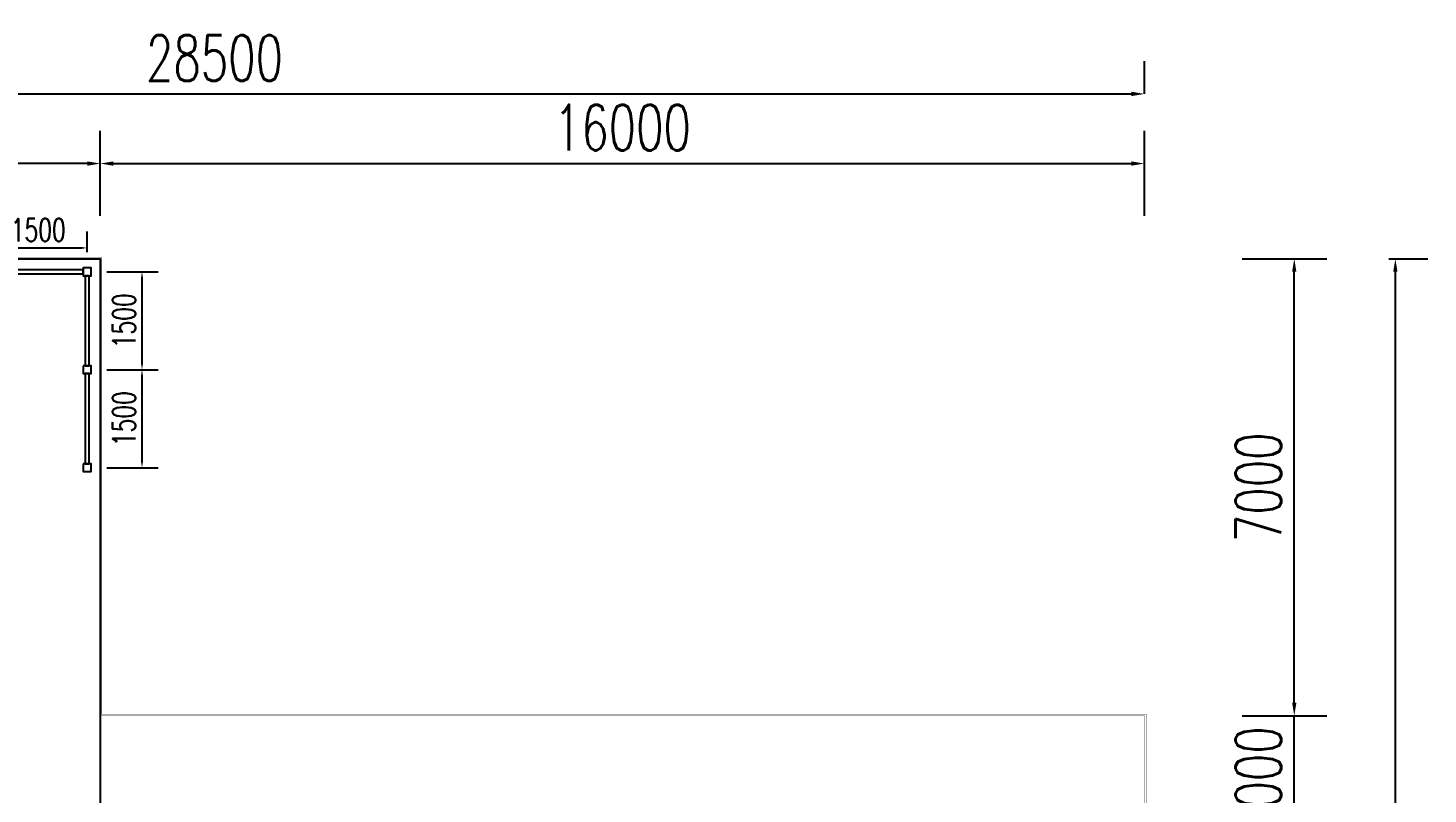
# Model space of a CAD drawing. Header units: millimetres. Extents: x -1003406 to 3312184, y 81337 to 716393.
# Drawn here: x 1401102 to 1422554, y 289336 to 301066 of the extents above; entities that cross this region are included whole.
import ezdxf

# ---------------------------------------------------------------- set-up
doc = ezdxf.new("R2010")
doc.units = ezdxf.units.MM
doc.header["$LTSCALE"] = 10
doc.layers.get('0').update_dxf_attribs({"linetype": 'CONTINUOUS'})
doc.layers.get('Defpoints').update_dxf_attribs({"linetype": 'CONTINUOUS'})
for name, color, linetype in [('W-bridge approach引桥', 4, 'CONTINUOUS'), ('W-FLOAT_BOWL浮筒', 253, 'CONTINUOUS'), ('W-PLASTIC_RAILINGS塑木栏杆', 6, 'CONTINUOUS'), ('W-STEEL_FRAME钢架', 3, 'CONTINUOUS')]:
    doc.layers.add(name, color=color, linetype=linetype)
doc.styles.add('STANDARD_T3', font='simplex.shx', dxfattribs={"width": 0.7, "bigfont": 'gbcbig.shx'})
doc.dimstyles.new('W&&100', dxfattribs={"dimtxt": 350, "dimasz": 100, "dimexe": 250, "dimexo": 300, "dimgap": 100, "dimtad": 1, "dimdec": 0, "dimzin": 0, "dimdsep": 46, "dimtxsty": 'STANDARD_T3', "dimcen": 0.09, "dimclrd": 1, "dimclre": 1, "dimclrt": 7, "dimazin": 2, "dimtfac": 1, "dimtdec": 0, "dimtix": 1, "dimtmove": 2, "dimatfit": 3, "dimfxl": 100, "dimtolj": 1, "dimtzin": 0, "dimarcsym": 0})
doc.dimstyles.new('W&&200', dxfattribs={"dimtxt": 700, "dimasz": 200, "dimexe": 500, "dimexo": 600, "dimgap": 200, "dimtad": 1, "dimdec": 0, "dimzin": 0, "dimdsep": 46, "dimtxsty": 'STANDARD_T3', "dimcen": 0.09, "dimclrd": 1, "dimclre": 1, "dimclrt": 7, "dimazin": 2, "dimtfac": 1, "dimtdec": 0, "dimtix": 1, "dimtmove": 2, "dimatfit": 3, "dimfxl": 100, "dimtolj": 1, "dimtzin": 0, "dimarcsym": 0})

# ---------------------------------------------------------------- blocks, each defined once
blk = doc.blocks.new('*D372')
at = {"layer": 'Defpoints', "color": 0, "transparency": 16777216}
for p in [(1389710, 298990), (1389710, 297533), (1402210, 297533)]:
    blk.add_point(p, dxfattribs=at)
at = {"layer": 'W-bridge approach引桥', "color": 1, "lineweight": -2, "transparency": 16777216}
for p, q in [((1389710, 298890), (1389710, 299490)), ((1402210, 298890), (1402210, 299490)), ((1402010, 298990), (1389910, 298990))]:
    blk.add_line(p, q, dxfattribs=at)
at = {"layer": 'W-bridge approach引桥', "color": 1, "transparency": 16777216}
for points in [[(1389910, 299023), (1389910, 298957), (1389710, 298990)], [(1402010, 299023), (1402010, 298957), (1402210, 298990)]]:
    blk.add_solid(points, dxfattribs=at)
at = {"layer": 'W-bridge approach引桥', "color": 7, "transparency": 16777216, "insert": (1395960, 299540), "char_height": 700, "attachment_point": 5, "style": 'STANDARD_T3'}
blk.add_mtext('\\A1;12500', dxfattribs=at)
blk = doc.blocks.new('*D365')
at = {"layer": 'Defpoints', "color": 0, "transparency": 16777216}
for p in [(1418210, 290533), (1420505, 290533), (1418210, 288533)]:
    blk.add_point(p, dxfattribs=at)
at = {"layer": 'W-bridge approach引桥', "color": 1, "lineweight": -2, "transparency": 16777216}
for p, q in [((1420505, 290733), (1420505, 290933)), ((1420405, 290533), (1421005, 290533)), ((1420505, 288533), (1420505, 290533)), ((1420405, 288533), (1421005, 288533)), ((1420505, 288333), (1420505, 288133))]:
    blk.add_line(p, q, dxfattribs=at)
at = {"layer": 'W-bridge approach引桥', "color": 1, "transparency": 16777216}
for points in [[(1420472, 290733), (1420538, 290733), (1420505, 290533)], [(1420472, 288333), (1420538, 288333), (1420505, 288533)]]:
    blk.add_solid(points, dxfattribs=at)
at = {"layer": 'W-bridge approach引桥', "color": 7, "transparency": 16777216, "insert": (1419955, 289533), "char_height": 700, "attachment_point": 5, "rotation": 90, "style": 'STANDARD_T3'}
blk.add_mtext('\\A1;2000', dxfattribs=at)
blk = doc.blocks.new('*D366')
at = {"layer": 'Defpoints', "color": 0, "transparency": 16777216}
for p in [(1402210, 297533), (1420505, 297533), (1418210, 290533)]:
    blk.add_point(p, dxfattribs=at)
at = {"layer": 'W-bridge approach引桥', "color": 1, "lineweight": -2, "transparency": 16777216}
for p, q in [((1419705, 297533), (1421005, 297533)), ((1420505, 290733), (1420505, 297333)), ((1419705, 290533), (1421005, 290533))]:
    blk.add_line(p, q, dxfattribs=at)
at = {"layer": 'W-bridge approach引桥', "color": 1, "transparency": 16777216}
for points in [[(1420472, 297333), (1420538, 297333), (1420505, 297533)], [(1420472, 290733), (1420538, 290733), (1420505, 290533)]]:
    blk.add_solid(points, dxfattribs=at)
at = {"layer": 'W-bridge approach引桥', "color": 7, "transparency": 16777216, "insert": (1419955, 294033), "char_height": 700, "attachment_point": 5, "rotation": 90, "style": 'STANDARD_T3'}
blk.add_mtext('\\A1;7000', dxfattribs=at)
blk = doc.blocks.new('*D375')
at = {"layer": 'Defpoints', "color": 0, "transparency": 16777216}
for p in [(1418210, 298990), (1402210, 297533), (1418210, 290533)]:
    blk.add_point(p, dxfattribs=at)
at = {"layer": 'W-bridge approach引桥', "color": 1, "lineweight": -2, "transparency": 16777216}
for p, q in [((1402210, 298190), (1402210, 299490)), ((1418210, 298190), (1418210, 299490)), ((1402410, 298990), (1418010, 298990))]:
    blk.add_line(p, q, dxfattribs=at)
at = {"layer": 'W-bridge approach引桥', "color": 1, "transparency": 16777216}
for points in [[(1402410, 299023), (1402410, 298957), (1402210, 298990)], [(1418010, 299023), (1418010, 298957), (1418210, 298990)]]:
    blk.add_solid(points, dxfattribs=at)
at = {"layer": 'W-bridge approach引桥', "color": 7, "transparency": 16777216, "insert": (1410210, 299540), "char_height": 700, "attachment_point": 5, "style": 'STANDARD_T3'}
blk.add_mtext('\\A1;16000', dxfattribs=at)
blk = doc.blocks.new('*D374')
at = {"layer": 'Defpoints', "color": 0, "transparency": 16777216}
for p in [(1421005, 297533), (1422054, 297533), (1421005, 252533)]:
    blk.add_point(p, dxfattribs=at)
at = {"layer": 'W-bridge approach引桥', "color": 1, "lineweight": -2, "transparency": 16777216}
for p, q in [((1421954, 297533), (1422554, 297533)), ((1422054, 252733), (1422054, 297333)), ((1421954, 252533), (1422554, 252533))]:
    blk.add_line(p, q, dxfattribs=at)
at = {"layer": 'W-bridge approach引桥', "color": 1, "transparency": 16777216}
for points in [[(1422021, 297333), (1422087, 297333), (1422054, 297533)], [(1422021, 252733), (1422087, 252733), (1422054, 252533)]]:
    blk.add_solid(points, dxfattribs=at)
at = {"layer": 'W-bridge approach引桥', "color": 7, "transparency": 16777216, "insert": (1421504, 275033), "char_height": 700, "attachment_point": 5, "rotation": 90, "style": 'STANDARD_T3'}
blk.add_mtext('\\A1;45000', dxfattribs=at)
blk = doc.blocks.new('*D377')
at = {"layer": 'Defpoints', "color": 0, "transparency": 16777216}
for p in [(1418210, 300056), (1389710, 299490), (1418210, 299490)]:
    blk.add_point(p, dxfattribs=at)
at = {"layer": 'W-bridge approach引桥', "color": 1, "lineweight": -2, "transparency": 16777216}
for p, q in [((1389710, 300056), (1389710, 300556)), ((1418210, 300056), (1418210, 300556)), ((1389910, 300056), (1418010, 300056))]:
    blk.add_line(p, q, dxfattribs=at)
at = {"layer": 'W-bridge approach引桥', "color": 1, "transparency": 16777216}
for points in [[(1389910, 300090), (1389910, 300023), (1389710, 300056)], [(1418010, 300090), (1418010, 300023), (1418210, 300056)]]:
    blk.add_solid(points, dxfattribs=at)
at = {"layer": 'W-bridge approach引桥', "color": 7, "transparency": 16777216, "insert": (1403960, 300606), "char_height": 700, "attachment_point": 5, "style": 'STANDARD_T3'}
blk.add_mtext('\\A1;28500', dxfattribs=at)
blk = doc.blocks.new('A$Cd0744727')
at = {"layer": 'W-PLASTIC_RAILINGS塑木栏杆'}
for points in [[(0, 0), (120, 0), (120, 120), (0, 120)], [(120, 30), (1500, 30), (1500, 90), (120, 90)], [(1500, 0), (1620, 0), (1620, 120), (1500, 120)]]:
    blk.add_lwpolyline(points, close=True, dxfattribs=at)
blk = doc.blocks.new('A$C29e3f0c6')
at = {"layer": 'W-PLASTIC_RAILINGS塑木栏杆'}
for points in [[(0, 0), (120, 0), (120, 120), (0, 120)], [(120, 30), (1500, 30), (1500, 90), (120, 90)], [(1500, 0), (1620, 0), (1620, 120), (1500, 120)]]:
    blk.add_lwpolyline(points, close=True, dxfattribs=at)
blk = doc.blocks.new('*U793')
at = {"layer": 'W-PLASTIC_RAILINGS塑木栏杆'}
blk.add_blockref('A$C29e3f0c6', (-810, -60), dxfattribs=at)
blk = doc.blocks.new('*U794')
at = {"layer": 'W-PLASTIC_RAILINGS塑木栏杆', "color": 0, "linetype": 'ByBlock', "lineweight": -2, "transparency": 16777216}
for p in [(-9000, 0), (-7500, 0), (-6000, 0), (-4500, 0), (-3000, 0), (-1500, 0), (0, 0)]:
    blk.add_blockref('*U793', p, dxfattribs=at)
blk = doc.blocks.new('*D829')
at = {"color": 1, "lineweight": -2, "transparency": 16777216}
for p, q in [((1400510, 297633), (1400510, 297948)), ((1402010, 297633), (1402010, 297948)), ((1400610, 297698), (1401910, 297698))]:
    blk.add_line(p, q, dxfattribs=at)
at = {"color": 1, "transparency": 16777216}
for points in [[(1400610, 297715), (1400610, 297681), (1400510, 297698)], [(1401910, 297715), (1401910, 297681), (1402010, 297698)]]:
    blk.add_solid(points, dxfattribs=at)
at = {"layer": 'Defpoints', "color": 0, "transparency": 16777216}
for p in [(1402010, 297698), (1400510, 297333), (1402010, 297333)]:
    blk.add_point(p, dxfattribs=at)
at = {"color": 7, "transparency": 16777216, "insert": (1401260, 297973), "char_height": 350, "attachment_point": 5, "style": 'STANDARD_T3'}
blk.add_mtext('\\A1;1500', dxfattribs=at)
blk = doc.blocks.new('*D830')
at = {"color": 1, "lineweight": -2, "transparency": 16777216}
for p, q in [((1402310, 297333), (1403099, 297333)), ((1402849, 297233), (1402849, 295933)), ((1402310, 295833), (1403099, 295833))]:
    blk.add_line(p, q, dxfattribs=at)
at = {"color": 1, "transparency": 16777216}
for points in [[(1402833, 297233), (1402866, 297233), (1402849, 297333)], [(1402833, 295933), (1402866, 295933), (1402849, 295833)]]:
    blk.add_solid(points, dxfattribs=at)
at = {"layer": 'Defpoints', "color": 0, "transparency": 16777216}
for p in [(1402010, 297333), (1402010, 295833), (1402849, 295833)]:
    blk.add_point(p, dxfattribs=at)
at = {"color": 7, "transparency": 16777216, "insert": (1402574, 296583), "char_height": 350, "attachment_point": 5, "rotation": 90, "style": 'STANDARD_T3'}
blk.add_mtext('\\A1;1500', dxfattribs=at)
blk = doc.blocks.new('*D831')
at = {"color": 1, "lineweight": -2, "transparency": 16777216}
for p, q in [((1402310, 295833), (1403099, 295833)), ((1402849, 295733), (1402849, 294433)), ((1402310, 294333), (1403099, 294333))]:
    blk.add_line(p, q, dxfattribs=at)
at = {"color": 1, "transparency": 16777216}
for points in [[(1402833, 295733), (1402866, 295733), (1402849, 295833)], [(1402833, 294433), (1402866, 294433), (1402849, 294333)]]:
    blk.add_solid(points, dxfattribs=at)
at = {"layer": 'Defpoints', "color": 0, "transparency": 16777216}
for p in [(1402010, 295833), (1402010, 294333), (1402849, 294333)]:
    blk.add_point(p, dxfattribs=at)
at = {"color": 7, "transparency": 16777216, "insert": (1402574, 295083), "char_height": 350, "attachment_point": 5, "rotation": 90, "style": 'STANDARD_T3'}
blk.add_mtext('\\A1;1500', dxfattribs=at)

msp = doc.modelspace()

# ---------------------------------------------------------------- linework, layer by layer
at = {"layer": 'W-FLOAT_BOWL浮筒', "const_width": 5}
msp.add_lwpolyline([(1402209.9, 262533.1), (1418209.9, 262533.1), (1418209.9, 260533.1), (1402209.9, 260533.1), (1402209.9, 252533.1), (1396209.9, 252533.1), (1396209.9, 279545.3), (1395076.5, 285497.7), (1393096.9, 291484.7), (1389709.9, 296429.1), (1389709.9, 297533.1), (1402209.9, 297533.1), (1402209.9, 290533.1), (1418209.9, 290533.1), (1418209.9, 288533.1), (1402209.9, 288533.1), (1402209.9, 276533.1), (1418209.9, 276533.1), (1418209.9, 274533.1), (1402209.9, 274533.1), (1402209.9, 262533.1)], dxfattribs=at)
at = {"layer": 'W-FLOAT_BOWL浮筒'}
msp.add_lwpolyline([(1402209.9, 262533.1), (1418209.9, 262533.1), (1418209.9, 260533.1), (1402209.9, 260533.1), (1402209.9, 252533.1), (1396209.9, 252533.1), (1396209.9, 279545.3), (1395076.5, 285497.7), (1393096.9, 291484.7), (1389709.9, 296429.1), (1389709.9, 297533.1), (1402209.9, 297533.1), (1402209.9, 276533.1), (1418209.9, 276533.1), (1418209.9, 274533.1), (1402209.9, 274533.1), (1402209.9, 262533.1)], dxfattribs=at)
at = {"layer": 'W-STEEL_FRAME钢架', "const_width": 5}
msp.add_lwpolyline([(1402234.9, 262558.1), (1418234.9, 262558.1), (1418234.9, 260508.1), (1402234.9, 260508.1), (1402234.9, 252508.1), (1396184.9, 252508.1), (1396184.9, 279542.9), (1395052.2, 285491.5), (1393074.2, 291473.5), (1389684.9, 296421.4), (1389684.9, 297558.1), (1402234.9, 297558.1), (1402234.9, 290558.1), (1418234.9, 290558.1), (1418234.9, 288508.1), (1402234.9, 288508.1), (1402234.9, 276558.1), (1418234.9, 276558.1), (1418234.9, 274508.1), (1402234.9, 274508.1)], close=True, dxfattribs=at)

# ---------------------------------------------------------------- block references
at = {"layer": 'W-PLASTIC_RAILINGS塑木栏杆'}
msp.add_blockref('*U794', (1401259.9, 297333.1), dxfattribs=at)
at = {"layer": 'W-PLASTIC_RAILINGS塑木栏杆', "rotation": 269.9999999999994}
for p in [(1401949.9, 297393.1), (1401949.9, 295893.1)]:
    msp.add_blockref('A$Cd0744727', p, dxfattribs=at)

# ---------------------------------------------------------------- dimensions: what is measured, and where the dimension line sits
at = {"color": 0}
for base, p1, p2, angle, picture, middle in [((1402009.9, 297698.1), (1400509.9, 297333.1), (1402009.9, 297333.1), 180, '*D829', (1401259.9, 297973.1)), ((1402849.2, 295833.1), (1402009.9, 297333.1), (1402009.9, 295833.1), 90, '*D830', (1402574.2, 296583.1)), ((1402849.2, 294333.1), (1402009.9, 295833.1), (1402009.9, 294333.1), 90, '*D831', (1402574.2, 295083.1))]:
    dim = msp.add_linear_dim(base=base, p1=p1, p2=p2, angle=angle, dimstyle='W&&100', dxfattribs=at)
    dim.commit()
    dim.dimension.update_dxf_attribs({"geometry": picture, "text_midpoint": middle})
at = {"layer": 'W-bridge approach引桥'}
for base, p1, p2, override, picture, middle in [((1418209.9, 300056.2), (1389709.9, 299489.9), (1418209.9, 299489.9), {"dimfxl": 800, "dimfxlon": 1}, '*D377', (1403959.9, 300606.2)), ((1389709.9, 298989.9), (1402209.9, 297533.1), (1389709.9, 297533.1), {"dimfxlon": 1}, '*D372', (1395959.9, 299539.9)), ((1418209.9, 298989.9), (1402209.9, 297533.1), (1418209.9, 290533.1), {"dimfxl": 800, "dimfxlon": 1}, '*D375', (1410209.9, 299539.9))]:
    dim = msp.add_linear_dim(base=base, p1=p1, p2=p2, dimstyle='W&&200', override=override, dxfattribs=at)
    dim.commit()
    dim.dimension.update_dxf_attribs({"geometry": picture, "text_midpoint": middle})
for base, p1, p2, override, picture, middle in [((1420504.9, 297533.1), (1418209.9, 290533.1), (1402209.9, 297533.1), {"dimfxl": 800, "dimfxlon": 1}, '*D366', (1419954.9, 294033.1)), ((1422054.1, 297533.1), (1421004.9, 252533.1), (1421004.9, 297533.1), {"dimfxlon": 1}, '*D374', (1421504.1, 275033.1)), ((1420504.9, 290533.1), (1418209.9, 288533.1), (1418209.9, 290533.1), {"dimfxlon": 1}, '*D365', (1419954.9, 289533.1))]:
    dim = msp.add_linear_dim(base=base, p1=p1, p2=p2, angle=90, dimstyle='W&&200', override=override, dxfattribs=at)
    dim.commit()
    dim.dimension.update_dxf_attribs({"geometry": picture, "text_midpoint": middle})

doc.saveas('drawing.dxf')
